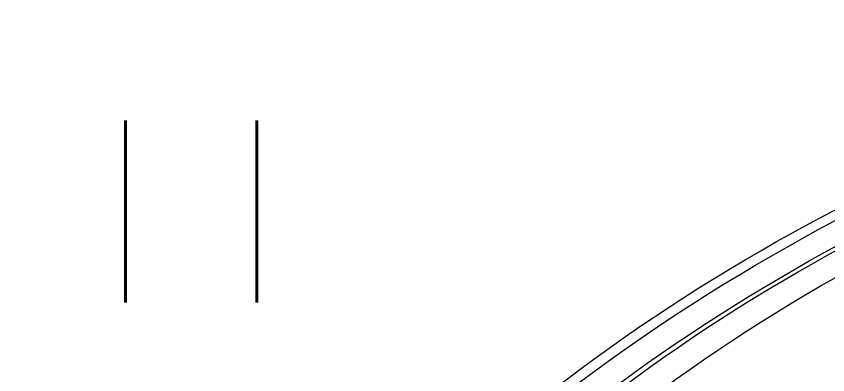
# Model space of a CAD drawing. Header units: millimetres. Extents: x 474.7 to 528.3, y 13.1 to 23.5.
# Drawn here: x 511.5766 to 511.6508, y 16.7146 to 16.7474 of the extents above; entities that cross this region are included whole.
import ezdxf

# ---------------------------------------------------------------- set-up
doc = ezdxf.new("R2010")
doc.units = ezdxf.units.MM
doc.header["$LTSCALE"] = 2.5
for name, color, linetype in [('I-AGUA FRIA', 5, 'Continuous'), ('I-ARQ', 8, 'Continuous'), ('I-NORMO_INST', 4, 'Continuous')]:
    doc.layers.add(name, color=color, linetype=linetype)
doc.styles.add('25', font='ROMANS.SHX', dxfattribs={"width": 0.7, "height": 0.05})

# ---------------------------------------------------------------- blocks, each defined once
blk = doc.blocks.new('*U49')
at = {"layer": 'I-NORMO_INST', "style": '25', "width": 0.7}
blk.add_text('RG 3/4" ', height=0.05, dxfattribs=at).set_placement((0.069127, 0.007632))

msp = doc.modelspace()

# ---------------------------------------------------------------- linework, layer by layer
at = {"layer": 'I-ARQ', "lineweight": 5}
for points in [[(511.623611, 16.71154, 22.74953), (511.636268, 16.721823, 22.734986), (511.651827, 16.730807, 22.722283), (511.669639, 16.738114, 22.711948)], [(511.624569, 16.711142, 22.750093), (511.637245, 16.72132, 22.735699), (511.652699, 16.730242, 22.723081), (511.670329, 16.737561, 22.71273)], [(511.627, 16.710133, 22.75152), (511.639487, 16.720159, 22.737341), (511.654711, 16.728948, 22.72491), (511.672076, 16.736158, 22.714715)], [(511.627239, 16.709662, 22.752185), (511.639677, 16.719918, 22.737681), (511.655128, 16.728838, 22.725066), (511.672892, 16.73602, 22.71491)], [(511.629745, 16.708649, 22.753618), (511.641978, 16.718736, 22.739353), (511.657174, 16.727509, 22.726945), (511.674646, 16.734573, 22.716956)]]:
    msp.add_open_spline(points, degree=3, dxfattribs=at)

# ---------------------------------------------------------------- block references
at = {"layer": 'I-AGUA FRIA'}
msp.add_blockref('*U49', (511.33145, 16.680238, 23.52592), dxfattribs=at)

doc.saveas('drawing.dxf')
